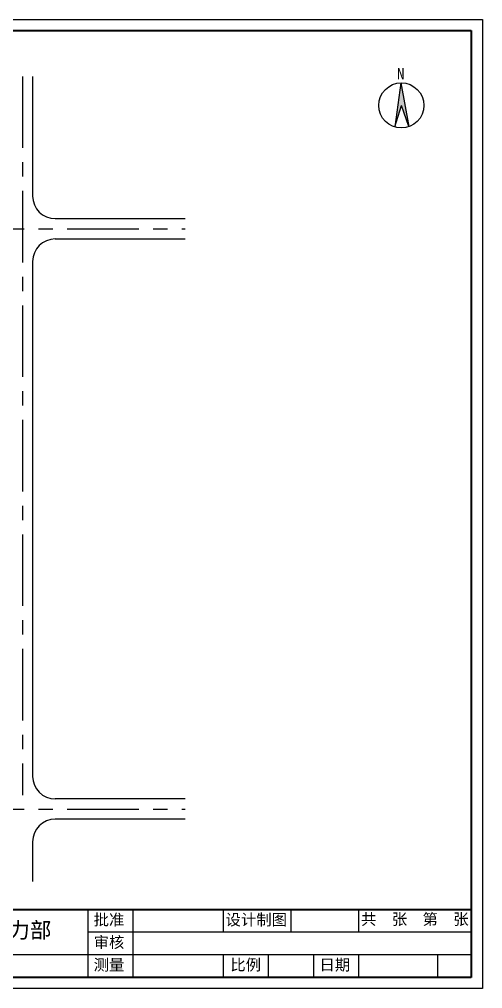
# Model space of a CAD drawing. Header units: millimetres. Extents: x 710 to 1840, y -171 to 1894.
# Drawn here: x 1110.2 to 1315.5, y -170.7 to 259.3 of the extents above; entities that cross this region are included whole.
import ezdxf

# ---------------------------------------------------------------- set-up
doc = ezdxf.new("R2010")
doc.units = ezdxf.units.MM
doc.linetypes.add('CENTER', pattern=[50.8, 31.75, -6.35, 6.35, -6.35])
doc.layers.add('幸20', color=7, linetype='Continuous')
doc.layers.add('边长', color=1, linetype='Continuous')

msp = doc.modelspace()

# ---------------------------------------------------------------- hatches: boundary and pattern name
msp.add_hatch(color=256).paths.add_polyline_path([(1279.28, 231.13), (1276.59, 211.56), (1279.51, 221.13), (1282.87, 211.71)])

# ---------------------------------------------------------------- linework, layer by layer
at = {"lineweight": 40}
for p, q in [((716.53, 254.29), (1310.53, 254.29)), ((1310.53, 254.29), (1310.53, -165.71)), ((1310.53, -135.71), (1020.53, -135.71)), ((1310.53, -165.71), (716.53, -165.71))]:
    msp.add_line(p, q, dxfattribs=at)
at = {"color": 3, "linetype": 'CENTER'}
for p, q in [((1111.61, 234.01), (1111.61, -84.92)), ((775.81, 166.4), (1183.71, 166.4)), ((775.81, -91.03), (1183.71, -91.03))]:
    msp.add_line(p, q, dxfattribs=at)
for p, q in [((1116.11, 234.01), (1116.11, 180.9)), ((1279.28, 231.13), (1276.59, 211.56)), ((1279.28, 231.13), (1282.87, 211.71)), ((1276.59, 211.56), (1279.51, 221.13)), ((1282.87, 211.71), (1279.51, 221.13)), ((1126.11, 170.9), (1183.71, 170.9)), ((1126.11, 161.9), (1183.71, 161.9)), ((1116.11, 122.5), (1116.11, -76.53)), ((1183.71, -86.53), (1126.11, -86.53)), ((1183.71, -95.53), (1126.11, -95.53)), ((1116.11, -105.53), (1116.11, -123.12)), ((1140.53, -135.71), (1140.53, -165.71)), ((1160.53, -135.71), (1160.53, -165.71)), ((1200.53, -135.71), (1200.53, -145.71)), ((1230.56, -135.71), (1230.56, -145.71)), ((1260.53, -135.71), (1260.53, -145.71)), ((1310.53, -145.71), (1140.53, -145.71)), ((1310.53, -155.71), (1020.53, -155.71)), ((1200.53, -155.71), (1200.53, -165.71)), ((1220.53, -155.71), (1220.53, -165.71)), ((1240.53, -155.71), (1240.53, -165.71)), ((1260.53, -155.71), (1260.53, -165.71)), ((1295.53, -155.71), (1295.53, -165.71)), ((1310.53, -155.71), (1310.53, -165.71))]:
    msp.add_line(p, q)
msp.add_circle((1279.51, 221.13), 10)
for centre, start, end in [((1126.11, 180.9), 180, 270), ((1126.11, 151.9), 90, 180), ((1126.11, -76.53), 180, 270), ((1126.11, -105.53), 90, 180)]:
    msp.add_arc(centre, 10, start, end)
at = {"layer": '幸20'}
msp.add_line((1116.11, 151.9), (1116.11, 122.5), dxfattribs=at)
at = {"layer": '边长'}
for p, q in [((711.53, 259.29), (1315.53, 259.29)), ((1315.53, 259.29), (1315.53, -170.71)), ((1315.53, -170.71), (711.53, -170.71))]:
    msp.add_line(p, q, dxfattribs=at)

# ---------------------------------------------------------------- texts
at = {"attachment_point": 1}
for s, insert, char_height, width in [('N', (1277.55, 237.65), 5, 13.437), ('{\\fFangSong_GB2312|b0|i0|c134|p49;批准}', (1143.12, -137.64), 5, 88.5221), ('{\\fFangSong_GB2312|b0|i0|c134|p49;设计制图}', (1201.59, -137.64), 5, 88.5221), ('{\\fFangSong_GB2312|b0|i0|c134|p49;共  张  第  张}', (1261.67, -137.38), 5, 88.5221), ('{\\fSimHei|b0|i0|c134|p2;包头第二热电厂热力部}', (1028.97, -141.25), 7, 133.3392), ('{\\fFangSong_GB2312|b0|i0|c134|p49;审核}', (1143.12, -147.64), 5, 88.5221), ('{\\fFangSong_GB2312|b0|i0|c134|p49;测量}', (1143.12, -157.64), 5, 88.5221), ('{\\fFangSong_GB2312|b0|i0|c134|p49;比例}', (1203.71, -157.64), 5, 88.5221), ('{\\fFangSong_GB2312|b0|i0|c134|p49;日期}', (1243.2, -157.64), 5, 88.5221)]:
    msp.add_mtext(s, dxfattribs=dict(at, insert=insert, char_height=char_height, width=width))

doc.saveas('drawing.dxf')
